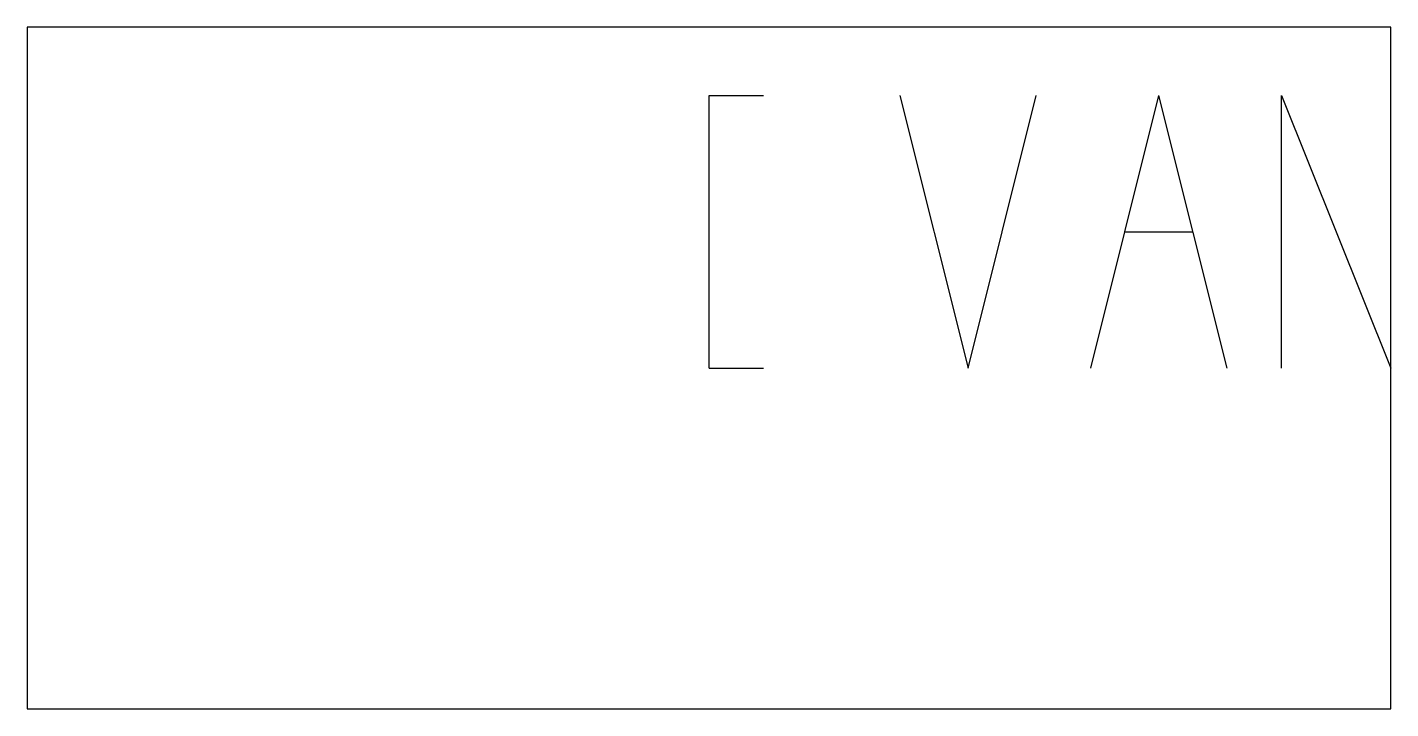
# Model space of a CAD drawing. Header units: metres. Extents: x 500 to 1500, y 750 to 1250.
import ezdxf

# ---------------------------------------------------------------- set-up
doc = ezdxf.new("R2010")
doc.units = ezdxf.units.M
doc.layers.add('Corte Exterior', color=1, linetype='Continuous')
doc.layers.add('Grabado', color=3, linetype='Continuous')

msp = doc.modelspace()

# ---------------------------------------------------------------- linework, layer by layer
at = {"layer": 'Corte Exterior'}
msp.add_lwpolyline([(500, 750), (1500, 750), (1500, 1250), (500, 1250)], close=True, dxfattribs=at)
at = {"layer": 'Grabado'}
for points in [[(1000, 1000), (1000, 1200)], [(1000, 1200), (1040, 1200)], [(1140, 1200), (1190, 1000)], [(1190, 1000), (1240, 1200)], [(1280, 1000), (1330, 1200)], [(1380, 1000), (1330, 1200)], [(1420, 1000), (1420, 1200)], [(1420, 1200), (1500, 1000)], [(1500, 1000), (1500, 1200)], [(1305, 1100), (1355, 1100)], [(1000, 1000), (1040, 1000)]]:
    msp.add_lwpolyline(points, dxfattribs=at)

doc.saveas('drawing.dxf')
